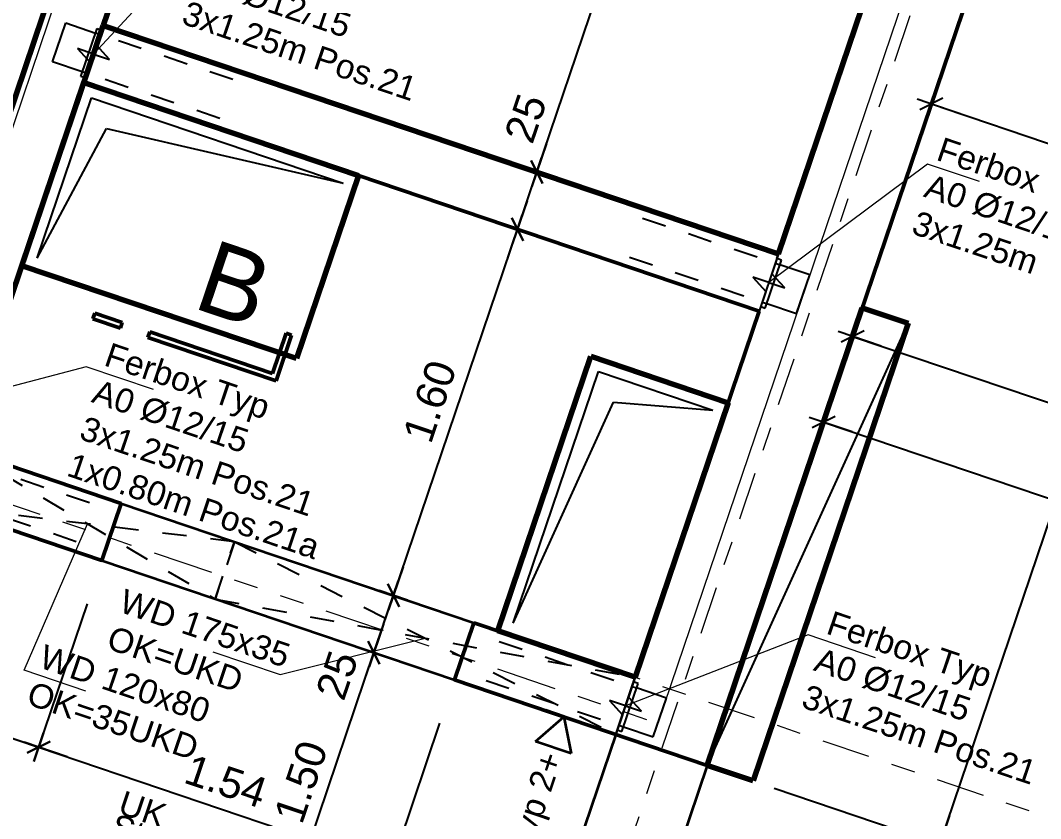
# Model space of a CAD drawing. Header units: metres. Extents: x 2661608 to 2661648.6, y 1209464.3 to 1209501.1.
# Drawn here: x 2661627.067 to 2661631.289, y 1209486.478 to 1209489.782 of the extents above; entities that cross this region are included whole.
import ezdxf

# ---------------------------------------------------------------- set-up
doc = ezdxf.new("R2010")
doc.units = ezdxf.units.M
doc.header["$PDMODE"] = 65
for name, pattern in [('AUSGEZOGEN', [0]), ('GETRENNT2_S6', [0.3, 0.2, -0.1]), ('PHANTOM2_S8', [0.3, 0.2, -0.05, 0, -0.05]), ('PUNKT2_S9', [0.4, 0.25, -0.05, 0, -0.05, 0, -0.05]), ('STRICHLINIE_S4', [0.1, 0.05, -0.05])]:
    doc.linetypes.add(name, pattern=pattern)
for name, color, linetype, lineweight in [('TB_640', 7, 'AUSGEZOGEN', 25), ('TB_641', 7, 'AUSGEZOGEN', 25), ('TB_642', 7, 'AUSGEZOGEN', 25), ('TB_643', 7, 'AUSGEZOGEN', 25), ('TB_646', 7, 'AUSGEZOGEN', 25), ('TB_649', 7, 'AUSGEZOGEN', 25), ('TB_651', 7, 'AUSGEZOGEN', 25)]:
    doc.layers.add(name, color=color, linetype=linetype, lineweight=lineweight)
doc.styles.add('ARIAL', font='arial.ttf')
doc.styles.add('MtXpl_Arial', font='arial.ttf')
doc.dimstyles.new('DIMSTYLE_3', dxfattribs={"dimtxt": 0.125, "dimasz": 0.125, "dimexe": 0, "dimexo": 0, "dimgap": 0.0625, "dimtad": 2, "dimdec": 3, "dimrnd": 0.005, "dimzin": 4, "dimdsep": 46, "dimtxsty": 'ARIAL', "dimblk1": 'ALL_ML_STRICH', "dimblk2": 'ALL_ML_STRICH', "dimsah": 1, "dimcen": 0, "dimclrd": 7, "dimclre": 7, "dimclrt": 7, "dimazin": 3, "dimtfac": 1, "dimtdec": 0, "dimtix": 1, "dimtmove": 2, "dimatfit": 3, "dimfxl": 0, "dimlwd": 0, "dimlwe": 25})
doc.dimstyles.new('DIMSTYLE_5', dxfattribs={"dimtxt": 0.125, "dimasz": 0.125, "dimexe": 0, "dimexo": 0, "dimgap": 0.0625, "dimtad": 2, "dimdec": 1, "dimlfac": 100, "dimrnd": 0.5, "dimzin": 4, "dimdsep": 46, "dimtxsty": 'ARIAL', "dimblk1": 'ALL_ML_STRICH', "dimblk2": 'ALL_ML_STRICH', "dimsah": 1, "dimcen": 0, "dimclrd": 7, "dimclre": 7, "dimclrt": 7, "dimazin": 3, "dimtfac": 1, "dimtdec": 0, "dimtix": 1, "dimtmove": 2, "dimatfit": 3, "dimfxl": 0, "dimtvp": 1.2, "dimlwd": 0, "dimlwe": 25})
doc.dimstyles.new('DIMSTYLE_7', dxfattribs={"dimtxt": 0.125, "dimasz": 0.125, "dimexe": 0, "dimexo": 0, "dimgap": 0.0625, "dimtad": 2, "dimrnd": 0.005, "dimzin": 4, "dimdsep": 46, "dimtxsty": 'ARIAL', "dimblk1": 'ALL_ML_STRICH', "dimblk2": 'ALL_ML_STRICH', "dimsah": 1, "dimcen": 0, "dimclrd": 7, "dimclre": 7, "dimclrt": 7, "dimazin": 3, "dimtfac": 1, "dimtdec": 0, "dimtix": 1, "dimtmove": 2, "dimatfit": 3, "dimfxl": 0, "dimlwd": 0, "dimlwe": 25})
doc.dimstyles.new('DIMSTYLE_9', dxfattribs={"dimtxt": 0.125, "dimasz": 0.125, "dimexe": 0, "dimexo": 0, "dimgap": 0.0625, "dimtad": 2, "dimdec": 1, "dimlfac": 100, "dimrnd": 0.5, "dimzin": 4, "dimdsep": 46, "dimtxsty": 'ARIAL', "dimblk1": 'ALL_ML_STRICH', "dimblk2": 'ALL_ML_STRICH', "dimsah": 1, "dimcen": 0, "dimclrd": 7, "dimclre": 7, "dimclrt": 7, "dimazin": 3, "dimtfac": 1, "dimtdec": 0, "dimtix": 1, "dimtmove": 2, "dimatfit": 3, "dimfxl": 0, "dimlwd": 0, "dimlwe": 25})

# ---------------------------------------------------------------- blocks, each defined once
blk = doc.blocks.new('ALL_ML_STRICH')
at = {"color": 0, "linetype": 'ByBlock', "lineweight": -2}
for p, q in [((0, -0.5), (0, 0.5)), ((-1, 0), (0.5, 0)), ((-0.3, -0.3), (0.3, 0.3))]:
    blk.add_line(p, q, dxfattribs=at)
blk = doc.blocks.new('*D36')
at = {"layer": 'DEFPOINTS', "color": 7, "linetype": 'AUSGEZOGEN', "lineweight": 25, "transparency": 16777216}
for p in [(2661618.345, 1209488.7132), (2661617.4509, 1209486.0726), (2661629.3768, 1209485.1245)]:
    blk.add_point(p, dxfattribs=at)
at = {"layer": 'TB_649', "color": 7, "linetype": 'AUSGEZOGEN', "lineweight": -2, "transparency": 16777216}
for p, q in [((2661617.4509, 1209486.0726), (2661617.4509, 1209486.0726)), ((2661617.4509, 1209486.0726), (2661628.4383, 1209482.3526)), ((2661628.4383, 1209482.3526), (2661628.4383, 1209482.3526))]:
    blk.add_line(p, q, dxfattribs=at)
at = {"layer": 'TB_649', "color": 7, "linetype": 'AUSGEZOGEN', "lineweight": 25, "transparency": 16777216, "xscale": 0.125, "yscale": 0.125, "zscale": 0.125}
for p, rotation in [((2661617.4509, 1209486.0726), 161.2952435380497), ((2661628.4383, 1209482.3526), 341.2952435380498)]:
    blk.add_blockref('ALL_ML_STRICH', p, dxfattribs=dict(at, rotation=rotation))
at = {"layer": 'TB_649', "color": 7, "linetype": 'AUSGEZOGEN', "lineweight": 25, "transparency": 16777216, "insert": (2661622.9856, 1209484.3198), "char_height": 0.125, "width": 0.625, "attachment_point": 5, "rotation": 341.2952, "style": 'ARIAL'}
blk.add_mtext('\\A1;{\\A1;{11.60\\H0.082500;\\S^ ;}}', dxfattribs=at)
blk = doc.blocks.new('*D57')
at = {"layer": 'DEFPOINTS', "color": 7, "linetype": 'AUSGEZOGEN', "lineweight": 25, "transparency": 16777216}
for p in [(2661630.3906, 1209488.1188), (2661630.3553, 1209488.0147), (2661635.8001, 1209485.1788)]:
    blk.add_point(p, dxfattribs=at)
at = {"layer": 'TB_649', "color": 7, "linetype": 'AUSGEZOGEN', "lineweight": -2, "transparency": 16777216}
for p, q in [((2661630.3906, 1209488.1188), (2661630.3906, 1209488.1188)), ((2661630.3906, 1209488.1188), (2661636.1368, 1209486.1733)), ((2661636.0214, 1209485.8324), (2661636.1368, 1209486.1733))]:
    blk.add_line(p, q, dxfattribs=at)
at = {"layer": 'TB_649', "color": 7, "linetype": 'AUSGEZOGEN', "lineweight": 25, "transparency": 16777216, "xscale": 0.125, "yscale": 0.125, "zscale": 0.125}
for p, rotation in [((2661630.3906, 1209488.1188), 161.295243233439), ((2661636.1368, 1209486.1733), 341.2952432334391)]:
    blk.add_blockref('ALL_ML_STRICH', p, dxfattribs=dict(at, rotation=rotation))
at = {"layer": 'TB_649', "color": 7, "linetype": 'AUSGEZOGEN', "lineweight": 25, "transparency": 16777216, "insert": (2661633.3211, 1209487.2476), "char_height": 0.125, "width": 0.625, "attachment_point": 5, "rotation": 341.2952, "style": 'ARIAL'}
blk.add_mtext('\\A1;{\\A1;{6.06\\H0.082500;\\S5^ ;}}', dxfattribs=at)
blk = doc.blocks.new('*D61')
at = {"layer": 'DEFPOINTS', "color": 7, "linetype": 'AUSGEZOGEN', "lineweight": 25, "transparency": 16777216}
for p in [(2661630.5802, 1209488.6788), (2661630.5108, 1209488.474), (2661640.7253, 1209485.6572)]:
    blk.add_point(p, dxfattribs=at)
at = {"layer": 'TB_649', "color": 7, "linetype": 'AUSGEZOGEN', "lineweight": -2, "transparency": 16777216}
for p, q in [((2661630.5108, 1209488.474), (2661630.5108, 1209488.474)), ((2661630.5108, 1209488.474), (2661640.5305, 1209485.0816)), ((2661640.5305, 1209485.0816), (2661640.5305, 1209485.0816))]:
    blk.add_line(p, q, dxfattribs=at)
at = {"layer": 'TB_649', "color": 7, "linetype": 'AUSGEZOGEN', "lineweight": 25, "transparency": 16777216, "xscale": 0.125, "yscale": 0.125, "zscale": 0.125}
for p, rotation in [((2661630.5108, 1209488.474), 161.2952432343719), ((2661640.5305, 1209485.0816), 341.295243234372)]:
    blk.add_blockref('ALL_ML_STRICH', p, dxfattribs=dict(at, rotation=rotation))
at = {"layer": 'TB_649', "color": 7, "linetype": 'AUSGEZOGEN', "lineweight": 25, "transparency": 16777216, "insert": (2661635.5613, 1209486.8851), "char_height": 0.125, "width": 0.625, "attachment_point": 5, "rotation": 341.2952, "style": 'ARIAL'}
blk.add_mtext('\\A1;{\\A1;{10.58\\H0.082500;\\S^ ;}}', dxfattribs=at)
blk = doc.blocks.new('*D143')
at = {"layer": 'DEFPOINTS', "color": 7, "linetype": 'AUSGEZOGEN', "lineweight": 25, "transparency": 16777216}
for p in [(2661627.2629, 1209490.1069), (2661625.9793, 1209488.4511), (2661626.0515, 1209488.4266)]:
    blk.add_point(p, dxfattribs=at)
at = {"layer": 'TB_649', "color": 7, "linetype": 'AUSGEZOGEN', "lineweight": -2, "transparency": 16777216}
for p, q in [((2661625.9793, 1209488.4511), (2661626.6143, 1209490.3265)), ((2661627.0361, 1209490.1837), (2661626.6143, 1209490.3265)), ((2661625.9793, 1209488.4511), (2661625.9793, 1209488.4511))]:
    blk.add_line(p, q, dxfattribs=at)
at = {"layer": 'TB_649', "color": 7, "linetype": 'AUSGEZOGEN', "lineweight": 25, "transparency": 16777216, "xscale": 0.125, "yscale": 0.125, "zscale": 0.125}
for p, rotation in [((2661626.6143, 1209490.3265), 71.29524324471815), ((2661625.9793, 1209488.4511), 251.2952432447182)]:
    blk.add_blockref('ALL_ML_STRICH', p, dxfattribs=dict(at, rotation=rotation))
at = {"layer": 'TB_649', "color": 7, "linetype": 'AUSGEZOGEN', "lineweight": 25, "transparency": 16777216, "insert": (2661626.2165, 1209489.5092), "char_height": 0.125, "width": 0.5, "attachment_point": 5, "rotation": 71.2952, "style": 'ARIAL'}
blk.add_mtext('\\A1;{\\A1;{1.98\\H0.082500;\\S^ ;}}', dxfattribs=at)
blk = doc.blocks.new('*D175')
at = {"layer": 'DEFPOINTS', "color": 5, "linetype": 'AUSGEZOGEN', "lineweight": 25, "transparency": 16777216}
for p in [(2661630.8366, 1209489.4362), (2661630.8072, 1209489.3494), (2661636.9553, 1209488.7468)]:
    blk.add_point(p, dxfattribs=at)
at = {"layer": 'TB_649', "color": 5, "linetype": 'AUSGEZOGEN', "lineweight": -2, "transparency": 16777216}
for p, q in [((2661630.8366, 1209489.4362), (2661630.8366, 1209489.4362)), ((2661630.8366, 1209489.4362), (2661636.5355, 1209487.5067)), ((2661636.8716, 1209488.4994), (2661636.5355, 1209487.5067))]:
    blk.add_line(p, q, dxfattribs=at)
at = {"layer": 'TB_649', "color": 5, "linetype": 'AUSGEZOGEN', "lineweight": 25, "transparency": 16777216, "xscale": 0.125, "yscale": 0.125, "zscale": 0.125}
for p, rotation in [((2661630.8366, 1209489.4362), 161.2952432342675), ((2661636.5355, 1209487.5067), 341.2952432342676)]:
    blk.add_blockref('ALL_ML_STRICH', p, dxfattribs=dict(at, rotation=rotation))
at = {"layer": 'TB_649', "color": 5, "linetype": 'AUSGEZOGEN', "lineweight": 25, "transparency": 16777216, "insert": (2661633.7434, 1209488.573), "char_height": 0.125, "width": 0.625, "attachment_point": 5, "rotation": 341.2952, "style": 'ARIAL'}
blk.add_mtext('\\A1;{\\A1;{6.01\\H0.082500;\\S5^ ;}}', dxfattribs=at)
blk = doc.blocks.new('*D217')
at = {"layer": 'DEFPOINTS', "color": 7, "linetype": 'AUSGEZOGEN', "lineweight": 25, "transparency": 16777216}
for p in [(2661628.8629, 1209487.0525), (2661627.9124, 1209485.7906), (2661628.0493, 1209485.7443)]:
    blk.add_point(p, dxfattribs=at)
at = {"layer": 'TB_649', "color": 7, "linetype": 'AUSGEZOGEN', "lineweight": -2, "transparency": 16777216}
for p, q in [((2661627.7092, 1209487.4431), (2661628.5303, 1209487.1651)), ((2661628.0493, 1209485.7443), (2661628.5303, 1209487.1651)), ((2661628.0493, 1209485.7443), (2661628.0493, 1209485.7443))]:
    blk.add_line(p, q, dxfattribs=at)
at = {"layer": 'TB_649', "color": 7, "linetype": 'AUSGEZOGEN', "lineweight": 25, "transparency": 16777216, "xscale": 0.125, "yscale": 0.125, "zscale": 0.125}
for p, rotation in [((2661628.5303, 1209487.1651), 71.29524324579577), ((2661628.0493, 1209485.7443), 251.2952432457958)]:
    blk.add_blockref('ALL_ML_STRICH', p, dxfattribs=dict(at, rotation=rotation))
at = {"layer": 'TB_649', "color": 7, "linetype": 'AUSGEZOGEN', "lineweight": 25, "transparency": 16777216, "insert": (2661628.2283, 1209486.6304), "char_height": 0.125, "width": 0.5, "attachment_point": 5, "rotation": 71.2952, "style": 'ARIAL'}
blk.add_mtext('\\A1;{\\A1;{1.50\\H0.082500;\\S^ ;}}', dxfattribs=at)
blk = doc.blocks.new('*D218')
at = {"layer": 'DEFPOINTS', "color": 7, "linetype": 'AUSGEZOGEN', "lineweight": 25, "transparency": 16777216}
for p in [(2661628.9431, 1209487.2892), (2661628.5303, 1209487.1651), (2661628.8629, 1209487.0525)]:
    blk.add_point(p, dxfattribs=at)
at = {"layer": 'TB_649', "color": 7, "linetype": 'AUSGEZOGEN', "lineweight": -2, "transparency": 16777216}
for p, q in [((2661627.7092, 1209487.4431), (2661628.5303, 1209487.1651)), ((2661628.5303, 1209487.1651), (2661628.6105, 1209487.4019)), ((2661628.6105, 1209487.4019), (2661628.6105, 1209487.4019))]:
    blk.add_line(p, q, dxfattribs=at)
at = {"layer": 'TB_649', "color": 7, "linetype": 'AUSGEZOGEN', "lineweight": 25, "transparency": 16777216, "xscale": 0.125, "yscale": 0.125, "zscale": 0.125}
for p, rotation in [((2661628.6105, 1209487.4019), 71.29524324579577), ((2661628.5303, 1209487.1651), 251.2952432457958)]:
    blk.add_blockref('ALL_ML_STRICH', p, dxfattribs=dict(at, rotation=rotation))
at = {"layer": 'TB_649', "color": 7, "linetype": 'AUSGEZOGEN', "lineweight": 25, "transparency": 16777216, "insert": (2661628.3777, 1209487.0718), "char_height": 0.125, "width": 0.5, "attachment_point": 5, "rotation": 71.2952, "style": 'ARIAL'}
blk.add_mtext('\\A1;{\\A1;{25\\H0.082500;\\S^ ;}}', dxfattribs=at)
blk = doc.blocks.new('*D219')
at = {"layer": 'DEFPOINTS', "color": 7, "linetype": 'AUSGEZOGEN', "lineweight": 25, "transparency": 16777216}
for p in [(2661628.6106, 1209489.091), (2661628.6105, 1209487.4019), (2661628.9431, 1209487.2892)]:
    blk.add_point(p, dxfattribs=at)
at = {"layer": 'TB_649', "color": 7, "linetype": 'AUSGEZOGEN', "lineweight": -2, "transparency": 16777216}
for p, q in [((2661628.6105, 1209487.4019), (2661629.1236, 1209488.9173)), ((2661629.1236, 1209488.9173), (2661629.1236, 1209488.9173)), ((2661628.6105, 1209487.4019), (2661628.6105, 1209487.4019))]:
    blk.add_line(p, q, dxfattribs=at)
at = {"layer": 'TB_649', "color": 7, "linetype": 'AUSGEZOGEN', "lineweight": 25, "transparency": 16777216, "xscale": 0.125, "yscale": 0.125, "zscale": 0.125}
for p, rotation in [((2661629.1236, 1209488.9173), 71.29524324579577), ((2661628.6105, 1209487.4019), 251.2952432457958)]:
    blk.add_blockref('ALL_ML_STRICH', p, dxfattribs=dict(at, rotation=rotation))
at = {"layer": 'TB_649', "color": 7, "linetype": 'AUSGEZOGEN', "lineweight": 25, "transparency": 16777216, "insert": (2661628.7614, 1209488.2051), "char_height": 0.125, "width": 0.5, "attachment_point": 5, "rotation": 71.2952, "style": 'ARIAL'}
blk.add_mtext('\\A1;{\\A1;{1.60\\H0.082500;\\S^ ;}}', dxfattribs=at)
blk = doc.blocks.new('*D220')
at = {"layer": 'DEFPOINTS', "color": 7, "linetype": 'AUSGEZOGEN', "lineweight": 25, "transparency": 16777216}
for p in [(2661628.7021, 1209489.324), (2661628.6106, 1209489.091), (2661629.1236, 1209488.9173)]:
    blk.add_point(p, dxfattribs=at)
at = {"layer": 'TB_649', "color": 7, "linetype": 'AUSGEZOGEN', "lineweight": -2, "transparency": 16777216}
for p, q in [((2661629.1236, 1209488.9173), (2661629.2038, 1209489.1541)), ((2661629.2038, 1209489.1541), (2661629.2038, 1209489.1541)), ((2661629.1236, 1209488.9173), (2661629.1236, 1209488.9173))]:
    blk.add_line(p, q, dxfattribs=at)
at = {"layer": 'TB_649', "color": 7, "linetype": 'AUSGEZOGEN', "lineweight": 25, "transparency": 16777216, "xscale": 0.125, "yscale": 0.125, "zscale": 0.125}
for p, rotation in [((2661629.2038, 1209489.1541), 71.29524324579577), ((2661629.1236, 1209488.9173), 251.2952432457958)]:
    blk.add_blockref('ALL_ML_STRICH', p, dxfattribs=dict(at, rotation=rotation))
at = {"layer": 'TB_649', "color": 7, "linetype": 'AUSGEZOGEN', "lineweight": 25, "transparency": 16777216, "insert": (2661629.1582, 1209489.377), "char_height": 0.125, "width": 0.5, "attachment_point": 5, "rotation": 71.2952, "style": 'ARIAL'}
blk.add_mtext('\\A1;{\\A1;{25\\H0.082500;\\S^ ;}}', dxfattribs=at)
blk = doc.blocks.new('*D221')
at = {"layer": 'DEFPOINTS', "color": 7, "linetype": 'AUSGEZOGEN', "lineweight": 25, "transparency": 16777216}
for p in [(2661629.2663, 1209491.4556), (2661628.7021, 1209489.324), (2661629.2038, 1209489.1541)]:
    blk.add_point(p, dxfattribs=at)
at = {"layer": 'TB_649', "color": 7, "linetype": 'AUSGEZOGEN', "lineweight": -2, "transparency": 16777216}
for p, q in [((2661629.2038, 1209489.1541), (2661629.9093, 1209491.2379)), ((2661629.9093, 1209491.2379), (2661629.9093, 1209491.2379)), ((2661629.2038, 1209489.1541), (2661629.2038, 1209489.1541))]:
    blk.add_line(p, q, dxfattribs=at)
at = {"layer": 'TB_649', "color": 7, "linetype": 'AUSGEZOGEN', "lineweight": 25, "transparency": 16777216, "xscale": 0.125, "yscale": 0.125, "zscale": 0.125}
for p, rotation in [((2661629.9093, 1209491.2379), 71.29524324579577), ((2661629.2038, 1209489.1541), 251.2952432457958)]:
    blk.add_blockref('ALL_ML_STRICH', p, dxfattribs=dict(at, rotation=rotation))
at = {"layer": 'TB_649', "color": 7, "linetype": 'AUSGEZOGEN', "lineweight": 25, "transparency": 16777216, "insert": (2661629.4509, 1209490.2416), "char_height": 0.125, "width": 0.5, "attachment_point": 5, "rotation": 71.2952, "style": 'ARIAL'}
blk.add_mtext('\\A1;{\\A1;{2.20\\H0.082500;\\S^ ;}}', dxfattribs=at)
blk = doc.blocks.new('*D272')
at = {"layer": 'DEFPOINTS', "color": 7, "linetype": 'AUSGEZOGEN', "lineweight": 25, "transparency": 16777216}
for p in [(2661629.9095, 1209486.6981), (2661629.4285, 1209485.2773), (2661630.3899, 1209484.9518)]:
    blk.add_point(p, dxfattribs=at)
at = {"layer": 'TB_649', "color": 7, "linetype": 'AUSGEZOGEN', "lineweight": -2, "transparency": 16777216}
for p, q in [((2661630.1855, 1209486.6047), (2661630.8709, 1209486.3726)), ((2661630.3899, 1209484.9518), (2661630.8709, 1209486.3726)), ((2661629.7045, 1209485.1839), (2661630.3899, 1209484.9518))]:
    blk.add_line(p, q, dxfattribs=at)
at = {"layer": 'TB_649', "color": 7, "linetype": 'AUSGEZOGEN', "lineweight": 25, "transparency": 16777216, "xscale": 0.125, "yscale": 0.125, "zscale": 0.125}
for p, rotation in [((2661630.8709, 1209486.3726), 71.29524324017162), ((2661630.3899, 1209484.9518), 251.2952432401716)]:
    blk.add_blockref('ALL_ML_STRICH', p, dxfattribs=dict(at, rotation=rotation))
at = {"layer": 'TB_649', "color": 7, "linetype": 'AUSGEZOGEN', "lineweight": 25, "transparency": 16777216, "insert": (2661630.5248, 1209485.7077), "char_height": 0.125, "width": 0.5, "attachment_point": 5, "rotation": 71.2952, "style": 'ARIAL'}
blk.add_mtext('\\A1;{\\A1;{1.50\\H0.082500;\\S^ ;}}', dxfattribs=at)
at = {"layer": 'TB_649', "color": 7, "linetype": 'AUSGEZOGEN', "lineweight": 25, "transparency": 16777216, "insert": (2661630.5616, 1209485.2872), "char_height": 0.1, "width": 0.005, "attachment_point": 1, "rotation": 71.2952, "line_spacing_factor": 0.60241, "style": 'ARIAL'}
blk.add_mtext('UK St. -2.17', dxfattribs=at)
blk = doc.blocks.new('*D273')
at = {"layer": 'DEFPOINTS', "color": 7, "linetype": 'AUSGEZOGEN', "lineweight": 25, "transparency": 16777216}
for p in [(2661631.7672, 1209490.6089), (2661629.9095, 1209486.6981), (2661630.8709, 1209486.3726)]:
    blk.add_point(p, dxfattribs=at)
at = {"layer": 'TB_649', "color": 7, "linetype": 'AUSGEZOGEN', "lineweight": -2, "transparency": 16777216}
for p, q in [((2661630.8709, 1209486.3726), (2661632.2499, 1209490.4455)), ((2661632.2499, 1209490.4455), (2661632.2499, 1209490.4455)), ((2661630.1855, 1209486.6047), (2661630.8709, 1209486.3726))]:
    blk.add_line(p, q, dxfattribs=at)
at = {"layer": 'TB_649', "color": 7, "linetype": 'AUSGEZOGEN', "lineweight": 25, "transparency": 16777216, "xscale": 0.125, "yscale": 0.125, "zscale": 0.125}
for p, rotation in [((2661632.2499, 1209490.4455), 71.29524324017162), ((2661630.8709, 1209486.3726), 251.2952432401716)]:
    blk.add_blockref('ALL_ML_STRICH', p, dxfattribs=dict(at, rotation=rotation))
at = {"layer": 'TB_649', "color": 7, "linetype": 'AUSGEZOGEN', "lineweight": 25, "transparency": 16777216, "insert": (2661631.4547, 1209488.4546), "char_height": 0.125, "width": 0.5, "attachment_point": 5, "rotation": 71.2952, "style": 'ARIAL'}
blk.add_mtext('\\A1;{\\A1;{4.30\\H0.082500;\\S^ ;}}', dxfattribs=at)
blk = doc.blocks.new('*D292')
at = {"layer": 'DEFPOINTS', "color": 7, "linetype": 'AUSGEZOGEN', "lineweight": 25, "transparency": 16777216}
for p in [(2661626.7365, 1209487.7724), (2661627.4042, 1209487.5463), (2661626.475, 1209487.0002)]:
    blk.add_point(p, dxfattribs=at)
at = {"layer": 'TB_649', "color": 7, "linetype": 'AUSGEZOGEN', "lineweight": -2, "transparency": 16777216}
for p, q in [((2661626.6757, 1209487.5928), (2661626.475, 1209487.0002)), ((2661627.3434, 1209487.3667), (2661627.1428, 1209486.7741)), ((2661626.475, 1209487.0002), (2661627.1428, 1209486.7741))]:
    blk.add_line(p, q, dxfattribs=at)
at = {"layer": 'TB_649', "color": 7, "linetype": 'AUSGEZOGEN', "lineweight": 25, "transparency": 16777216, "xscale": 0.125, "yscale": 0.125, "zscale": 0.125}
for p, rotation in [((2661626.475, 1209487.0002), 161.2952432375796), ((2661627.1428, 1209486.7741), 341.2952432375796)]:
    blk.add_blockref('ALL_ML_STRICH', p, dxfattribs=dict(at, rotation=rotation))
at = {"layer": 'TB_649', "color": 7, "linetype": 'AUSGEZOGEN', "lineweight": 25, "transparency": 16777216, "insert": (2661626.8938, 1209486.9795), "char_height": 0.125, "width": 0.5, "attachment_point": 5, "rotation": 341.2952, "style": 'ARIAL'}
blk.add_mtext('\\A1;{\\A1;{70\\H0.082500;\\S5^ ;}}', dxfattribs=at)
blk = doc.blocks.new('*D293')
at = {"layer": 'DEFPOINTS', "color": 7, "linetype": 'AUSGEZOGEN', "lineweight": 25, "transparency": 16777216}
for p in [(2661627.4042, 1209487.5463), (2661628.8629, 1209487.0525), (2661627.1428, 1209486.7741)]:
    blk.add_point(p, dxfattribs=at)
at = {"layer": 'TB_649', "color": 7, "linetype": 'AUSGEZOGEN', "lineweight": -2, "transparency": 16777216}
for p, q in [((2661627.3434, 1209487.3667), (2661627.1428, 1209486.7741)), ((2661628.8021, 1209486.8728), (2661628.6015, 1209486.2803)), ((2661627.1428, 1209486.7741), (2661628.6015, 1209486.2803))]:
    blk.add_line(p, q, dxfattribs=at)
at = {"layer": 'TB_649', "color": 7, "linetype": 'AUSGEZOGEN', "lineweight": 25, "transparency": 16777216, "xscale": 0.125, "yscale": 0.125, "zscale": 0.125}
for p, rotation in [((2661627.1428, 1209486.7741), 161.2952432375796), ((2661628.6015, 1209486.2803), 341.2952432375796)]:
    blk.add_blockref('ALL_ML_STRICH', p, dxfattribs=dict(at, rotation=rotation))
at = {"layer": 'TB_649', "color": 7, "linetype": 'AUSGEZOGEN', "lineweight": 25, "transparency": 16777216, "insert": (2661627.9177, 1209486.6328), "char_height": 0.125, "width": 0.5, "attachment_point": 5, "rotation": 341.2952, "style": 'ARIAL'}
blk.add_mtext('\\A1;{\\A1;{1.54\\H0.082500;\\S^ ;}}', dxfattribs=at)
at = {"layer": 'TB_649', "color": 7, "linetype": 'AUSGEZOGEN', "lineweight": 25, "transparency": 16777216, "insert": (2661627.4973, 1209486.5959), "char_height": 0.1, "width": 0.005, "attachment_point": 1, "rotation": 341.2952, "line_spacing_factor": 0.60241, "style": 'ARIAL'}
blk.add_mtext('UK St. -2.00', dxfattribs=at)
blk = doc.blocks.new('*D294')
at = {"layer": 'DEFPOINTS', "color": 7, "linetype": 'AUSGEZOGEN', "lineweight": 25, "transparency": 16777216}
for p in [(2661628.8629, 1209487.0525), (2661629.385, 1209486.3962), (2661628.6015, 1209486.2803)]:
    blk.add_point(p, dxfattribs=at)
at = {"layer": 'TB_649', "color": 7, "linetype": 'AUSGEZOGEN', "lineweight": -2, "transparency": 16777216}
for p, q in [((2661628.8021, 1209486.8728), (2661628.6015, 1209486.2803)), ((2661628.6015, 1209486.2803), (2661629.2692, 1209486.0542)), ((2661629.2692, 1209486.0542), (2661629.2692, 1209486.0542))]:
    blk.add_line(p, q, dxfattribs=at)
at = {"layer": 'TB_649', "color": 7, "linetype": 'AUSGEZOGEN', "lineweight": 25, "transparency": 16777216, "xscale": 0.125, "yscale": 0.125, "zscale": 0.125}
for p, rotation in [((2661628.6015, 1209486.2803), 161.2952432375796), ((2661629.2692, 1209486.0542), 341.2952432375796)]:
    blk.add_blockref('ALL_ML_STRICH', p, dxfattribs=dict(at, rotation=rotation))
at = {"layer": 'TB_649', "color": 7, "linetype": 'AUSGEZOGEN', "lineweight": 25, "transparency": 16777216, "insert": (2661629.0203, 1209486.2595), "char_height": 0.125, "width": 0.5, "attachment_point": 5, "rotation": 341.2952, "style": 'ARIAL'}
blk.add_mtext('\\A1;{\\A1;{70\\H0.082500;\\S5^ ;}}', dxfattribs=at)

msp = doc.modelspace()

# ---------------------------------------------------------------- linework, layer by layer
at = {"layer": 'TB_640', "color": 191, "linetype": 'AUSGEZOGEN', "lineweight": 13, "transparency": 33554687}
for p, q in [((2661631.0379, 1209491.2781), (2661629.6108, 1209487.0632)), ((2661631.1319, 1209491.0879), (2661629.7048, 1209486.873))]:
    msp.add_line(p, q, dxfattribs=at)
at = {"layer": 'TB_640', "color": 7, "linetype": 'PUNKT2_S9', "lineweight": 13, "transparency": 33554687}
msp.add_line((2661626.9106, 1209487.819), (2661629.7048, 1209486.873), dxfattribs=at)
at = {"layer": 'TB_641', "color": 7, "linetype": 'AUSGEZOGEN', "lineweight": 18, "transparency": 33554687}
msp.add_line((2661627.9071, 1209491.9158), (2661626.5281, 1209487.843), dxfattribs=at)
at = {"layer": 'TB_641', "color": 7, "linetype": 'AUSGEZOGEN', "lineweight": 50, "transparency": 33554687}
for p, q in [((2661630.9096, 1209490.8993), (2661630.2041, 1209488.8155)), ((2661630.0378, 1209487.077), (2661631.2885, 1209490.771)), ((2661627.2629, 1209490.1069), (2661626.628, 1209488.2315)), ((2661627.4099, 1209489.7615), (2661627.4997, 1209490.0267)), ((2661630.2041, 1209488.8155), (2661627.4099, 1209489.7615)), ((2661626.8167, 1209488.0092), (2661627.3298, 1209489.5247)), ((2661627.3298, 1209489.5247), (2661630.124, 1209488.5787)), ((2661630.124, 1209488.5787), (2661629.6108, 1209487.0632)), ((2661626.8167, 1209488.0092), (2661627.4844, 1209487.7831)), ((2661627.4042, 1209487.5463), (2661626.4997, 1209487.8526)), ((2661627.4844, 1209487.7831), (2661627.4042, 1209487.5463)), ((2661628.9431, 1209487.2892), (2661628.8629, 1209487.0525)), ((2661629.6108, 1209487.0632), (2661628.9431, 1209487.2892)), ((2661629.9095, 1209486.6981), (2661630.0378, 1209487.077)), ((2661628.8629, 1209487.0525), (2661629.9095, 1209486.6981)), ((2661629.2395, 1209486.925), (2661629.3153, 1209486.8993))]:
    msp.add_line(p, q, dxfattribs=at)
at = {"layer": 'TB_641', "color": 7, "linetype": 'AUSGEZOGEN', "lineweight": 25, "transparency": 33554687}
for p, q in [((2661627.2005, 1209489.6107), (2661627.255, 1209489.7717)), ((2661627.255, 1209489.7717), (2661627.3782, 1209489.73)), ((2661627.4099, 1209489.7615), (2661627.3822, 1209489.6797)), ((2661627.4035, 1209489.7425), (2661627.4099, 1209489.7615)), ((2661627.3172, 1209489.5501), (2661627.3846, 1209489.749)), ((2661627.4035, 1209489.7425), (2661627.3298, 1209489.5247)), ((2661627.3846, 1209489.749), (2661627.4035, 1209489.7425)), ((2661627.4362, 1209489.6206), (2661627.3822, 1209489.6797)), ((2661627.3698, 1209489.6431), (2661627.3035, 1209489.6655)), ((2661627.3035, 1209489.6655), (2661627.3575, 1209489.6065)), ((2661627.3698, 1209489.6431), (2661627.4362, 1209489.6206)), ((2661627.3236, 1209489.569), (2661627.2005, 1209489.6107)), ((2661627.3575, 1209489.6065), (2661627.3298, 1209489.5247)), ((2661627.3362, 1209489.5436), (2661627.3172, 1209489.5501)), ((2661630.1977, 1209488.7965), (2661630.124, 1209488.5787)), ((2661630.1493, 1209488.5912), (2661630.2167, 1209488.7901)), ((2661630.2041, 1209488.8155), (2661630.1764, 1209488.7336)), ((2661630.1977, 1209488.7965), (2661630.2041, 1209488.8155)), ((2661630.2167, 1209488.7901), (2661630.1977, 1209488.7965)), ((2661630.3334, 1209488.7295), (2661630.2102, 1209488.7711)), ((2661630.164, 1209488.6971), (2661630.0977, 1209488.7195)), ((2661630.0977, 1209488.7195), (2661630.1517, 1209488.6605)), ((2661630.2303, 1209488.6746), (2661630.1764, 1209488.7336)), ((2661630.2789, 1209488.5684), (2661630.3334, 1209488.7295)), ((2661630.1517, 1209488.6605), (2661630.124, 1209488.5787)), ((2661630.164, 1209488.6971), (2661630.2303, 1209488.6746)), ((2661630.1304, 1209488.5976), (2661630.1493, 1209488.5912)), ((2661630.1557, 1209488.6101), (2661630.2789, 1209488.5684)), ((2661629.6108, 1209487.0632), (2661629.5832, 1209486.9814)), ((2661629.6044, 1209487.0442), (2661629.6108, 1209487.0632)), ((2661629.6044, 1209487.0442), (2661629.5307, 1209486.8264)), ((2661629.556, 1209486.8389), (2661629.6234, 1209487.0378)), ((2661629.6234, 1209487.0378), (2661629.6044, 1209487.0442)), ((2661629.7401, 1209486.9772), (2661629.617, 1209487.0189)), ((2661629.6371, 1209486.9223), (2661629.5832, 1209486.9814)), ((2661629.6856, 1209486.8161), (2661629.7401, 1209486.9772)), ((2661629.5708, 1209486.9448), (2661629.5045, 1209486.9672)), ((2661629.5045, 1209486.9672), (2661629.5584, 1209486.9082)), ((2661629.5708, 1209486.9448), (2661629.6371, 1209486.9223)), ((2661629.5584, 1209486.9082), (2661629.5307, 1209486.8264)), ((2661629.5371, 1209486.8453), (2661629.556, 1209486.8389)), ((2661629.5624, 1209486.8578), (2661629.6856, 1209486.8161))]:
    msp.add_line(p, q, dxfattribs=at)
at = {"layer": 'TB_641', "color": 7, "linetype": 'STRICHLINIE_S4', "lineweight": 25, "transparency": 33554687}
for p, q in [((2661627.3971, 1209489.7236), (2661627.3782, 1209489.73)), ((2661627.9465, 1209489.5376), (2661627.3971, 1209489.7236)), ((2661627.3426, 1209489.5626), (2661627.3236, 1209489.569)), ((2661627.892, 1209489.3766), (2661627.3426, 1209489.5626)), ((2661629.6419, 1209488.9636), (2661630.1913, 1209488.7776)), ((2661629.5874, 1209488.8025), (2661630.1368, 1209488.6165)), ((2661630.1913, 1209488.7776), (2661630.2102, 1209488.7711)), ((2661630.1368, 1209488.6165), (2661630.1557, 1209488.6101)), ((2661627.3532, 1209487.7853), (2661626.8038, 1209487.9713)), ((2661627.2987, 1209487.6243), (2661626.7493, 1209487.8103)), ((2661629.0487, 1209487.2113), (2661629.598, 1209487.0253)), ((2661628.9941, 1209487.0503), (2661629.5435, 1209486.8643)), ((2661629.598, 1209487.0253), (2661629.617, 1209487.0189)), ((2661629.5435, 1209486.8643), (2661629.5624, 1209486.8578))]:
    msp.add_line(p, q, dxfattribs=at)
at = {"layer": 'TB_641', "color": 7, "linetype": 'AUSGEZOGEN', "lineweight": 35, "transparency": 33554687}
for p, q in [((2661627.4844, 1209487.7831), (2661628.9431, 1209487.2892)), ((2661627.4042, 1209487.5463), (2661628.8629, 1209487.0525)), ((2661629.1986, 1209486.7971), (2661629.3153, 1209486.8993)), ((2661629.3153, 1209486.8993), (2661629.3458, 1209486.7472)), ((2661629.5307, 1209486.8264), (2661629.0496, 1209485.4056)), ((2661629.3458, 1209486.7472), (2661629.1986, 1209486.7971)), ((2661629.9095, 1209486.6981), (2661629.4285, 1209485.2773))]:
    msp.add_line(p, q, dxfattribs=at)
at = {"layer": 'TB_641', "color": 7, "linetype": 'AUSGEZOGEN', "lineweight": 25, "transparency": 33554687}
for points in [[(2661627.408, 1209489.7558), (2661627.408, 1209489.7558)], [(2661627.3298, 1209489.5247), (2661627.3298, 1209489.5247)], [(2661627.3362, 1209489.5436), (2661627.3362, 1209489.5436)], [(2661630.2022, 1209488.8098), (2661630.2022, 1209488.8098)], [(2661630.124, 1209488.5787), (2661630.124, 1209488.5787)], [(2661630.1304, 1209488.5976), (2661630.1304, 1209488.5976)], [(2661629.6089, 1209487.0575), (2661629.6089, 1209487.0575)], [(2661629.5371, 1209486.8453), (2661629.5371, 1209486.8453)], [(2661629.5307, 1209486.8264), (2661629.5307, 1209486.8264)]]:
    msp.add_lwpolyline(points, close=True, dxfattribs=at)
at = {"layer": 'TB_641', "color": 7, "linetype": 'AUSGEZOGEN', "lineweight": 50, "transparency": 33554687}
for points in [[(2661627.3298, 1209489.5247), (2661627.3298, 1209489.5247)], [(2661627.3298, 1209489.5247), (2661627.3298, 1209489.5247)], [(2661630.124, 1209488.5787), (2661630.124, 1209488.5787)], [(2661630.124, 1209488.5787), (2661630.124, 1209488.5787)], [(2661629.5307, 1209486.8264), (2661629.5307, 1209486.8264)], [(2661629.5307, 1209486.8264), (2661629.5307, 1209486.8264)]]:
    msp.add_lwpolyline(points, close=True, dxfattribs=at)
at = {"layer": 'TB_642', "color": 7, "linetype": 'AUSGEZOGEN', "lineweight": 70, "transparency": 33554687}
for p, q in [((2661627.8787, 1209491.9255), (2661626.628, 1209488.2315)), ((2661628.1155, 1209491.8453), (2661627.4099, 1209489.7615)), ((2661630.2041, 1209488.8155), (2661630.9096, 1209490.8993)), ((2661626.7365, 1209487.7724), (2661627.4099, 1209489.7615)), ((2661627.4099, 1209489.7615), (2661630.2041, 1209488.8155))]:
    msp.add_line(p, q, dxfattribs=at)
at = {"layer": 'TB_643', "color": 7, "linetype": 'PHANTOM2_S8', "lineweight": 18, "transparency": 33554687}
for p, q in [((2661623.9509, 1209469.7224), (2661632.8308, 1209495.9499)), ((2661613.8118, 1209492.4123), (2661645.8408, 1209481.5681))]:
    msp.add_line(p, q, dxfattribs=at)
at = {"layer": 'TB_646', "color": 7, "linetype": 'GETRENNT2_S6', "lineweight": 25, "transparency": 33554687}
for p, q in [((2661631.4168, 1209491.1499), (2661629.9095, 1209486.6981)), ((2661630.2041, 1209488.8155), (2661630.9096, 1209490.8993)), ((2661626.628, 1209488.2315), (2661627.2629, 1209490.1069)), ((2661627.4997, 1209490.0267), (2661627.4099, 1209489.7615)), ((2661627.4099, 1209489.7615), (2661630.2041, 1209488.8155)), ((2661627.3298, 1209489.5247), (2661626.7365, 1209487.7724)), ((2661630.124, 1209488.5787), (2661627.3298, 1209489.5247)), ((2661629.5307, 1209486.8264), (2661630.124, 1209488.5787)), ((2661629.9095, 1209486.6981), (2661629.5307, 1209486.8264))]:
    msp.add_line(p, q, dxfattribs=at)
at = {"layer": 'TB_649', "color": 7, "linetype": 'AUSGEZOGEN', "lineweight": 18, "transparency": 33554687}
for p, q in [((2661627.763, 1209490.0677), (2661627.3698, 1209489.6431)), ((2661630.8205, 1209489.1878), (2661630.164, 1209488.6971)), ((2661631.0357, 1209489.115), (2661630.8205, 1209489.1878)), ((2661627.3391, 1209488.3486), (2661626.7464, 1209488.1914)), ((2661627.6181, 1209488.2542), (2661627.3391, 1209488.3486)), ((2661630.327, 1209487.2382), (2661629.5708, 1209486.9448)), ((2661630.6059, 1209487.1437), (2661630.327, 1209487.2382))]:
    msp.add_line(p, q, dxfattribs=at)
at = {"layer": 'TB_649', "color": 7, "linetype": 'AUSGEZOGEN', "lineweight": 50, "transparency": 33554687}
for p, q in [((2661627.3752, 1209488.5697), (2661627.3675, 1209488.5469)), ((2661627.4812, 1209488.5085), (2661627.3675, 1209488.5469)), ((2661627.4889, 1209488.5312), (2661627.3752, 1209488.5697)), ((2661627.4812, 1209488.5085), (2661627.4889, 1209488.5312)), ((2661627.6026, 1209488.4927), (2661627.5949, 1209488.47)), ((2661628.1103, 1209488.3208), (2661627.6026, 1209488.4927)), ((2661628.1253, 1209488.2904), (2661627.5949, 1209488.47)), ((2661628.1667, 1209488.4875), (2661628.1103, 1209488.3208)), ((2661628.1894, 1209488.4798), (2661628.1253, 1209488.2904)), ((2661628.1894, 1209488.4798), (2661628.1667, 1209488.4875))]:
    msp.add_line(p, q, dxfattribs=at)
at = {"layer": 'TB_651', "color": 7, "linetype": 'AUSGEZOGEN', "lineweight": 70, "transparency": 33554687}
for p, q in [((2661627.0732, 1209488.7669), (2661627.3298, 1209489.5247)), ((2661627.3298, 1209489.5247), (2661628.4664, 1209489.1399)), ((2661628.4664, 1209489.1399), (2661628.2098, 1209488.3821)), ((2661628.2098, 1209488.3821), (2661627.0732, 1209488.7669)), ((2661629.9096, 1209486.6981), (2661630.5509, 1209488.5925)), ((2661630.5509, 1209488.5925), (2661630.7404, 1209488.5283)), ((2661630.7404, 1209488.5283), (2661630.099, 1209486.6339)), ((2661629.0425, 1209487.2556), (2661629.4274, 1209488.3922)), ((2661629.4274, 1209488.3922), (2661629.9957, 1209488.1998)), ((2661629.9957, 1209488.1998), (2661629.6109, 1209487.0632)), ((2661629.6109, 1209487.0632), (2661629.0425, 1209487.2556)), ((2661630.099, 1209486.6339), (2661629.9096, 1209486.6981))]:
    msp.add_line(p, q, dxfattribs=at)
at = {"layer": 'TB_651', "color": 7, "linetype": 'AUSGEZOGEN', "lineweight": 25, "transparency": 33554687}
for p, q in [((2661627.1366, 1209488.7983), (2661627.3611, 1209489.4613)), ((2661627.3611, 1209489.4613), (2661628.403, 1209489.1085)), ((2661627.1366, 1209488.7983), (2661627.4237, 1209489.3345)), ((2661627.4237, 1209489.3345), (2661628.403, 1209489.1085)), ((2661629.9095, 1209486.6981), (2661630.7404, 1209488.5283)), ((2661629.1059, 1209487.2869), (2661629.4587, 1209488.3288)), ((2661629.4587, 1209488.3288), (2661629.9323, 1209488.1685)), ((2661629.1059, 1209487.2869), (2661629.5213, 1209488.202)), ((2661629.5213, 1209488.202), (2661629.9323, 1209488.1685))]:
    msp.add_line(p, q, dxfattribs=at)
at = {"layer": 'TB_651', "color": 7, "linetype": 'STRICHLINIE_S4', "lineweight": 25, "transparency": 33554687}
for p, q in [((2661626.8167, 1209488.0092), (2661627.8729, 1209487.387)), ((2661627.9531, 1209487.6238), (2661626.7365, 1209487.7724)), ((2661627.8729, 1209487.387), (2661627.9531, 1209487.6238)), ((2661627.9531, 1209487.6238), (2661627.8729, 1209487.387)), ((2661627.9531, 1209487.6238), (2661629.5307, 1209486.8264)), ((2661627.8729, 1209487.387), (2661629.6108, 1209487.0632)), ((2661629.5307, 1209486.8264), (2661629.6108, 1209487.0632))]:
    msp.add_line(p, q, dxfattribs=at)
at = {"layer": 'TB_651', "color": 7, "linetype": 'AUSGEZOGEN', "lineweight": 18, "transparency": 33554687}
for p, q in [((2661627.0826, 1209487.0927), (2661627.3448, 1209487.6981)), ((2661628.1428, 1209487.0744), (2661628.7419, 1209487.2251)), ((2661627.8637, 1209487.1688), (2661628.1428, 1209487.0744)), ((2661627.3377, 1209487.0063), (2661627.0826, 1209487.0927))]:
    msp.add_line(p, q, dxfattribs=at)

# ---------------------------------------------------------------- texts
at = {"layer": 'TB_641', "color": 7, "style": 'MtXpl_Arial'}
for s, p in [('2+', (2661629.2606, 1209486.5819)), ('Typ', (2661629.1735, 1209486.3246))]:
    msp.add_text(s, height=0.1, rotation=71.2952, dxfattribs=at).set_placement(p)
at = {"layer": 'TB_649', "color": 7, "style": 'MtXpl_Arial'}
for s, p in [('Ø12/15', (2661627.9792, 1209489.8554)), ('3x1.25m', (2661627.7291, 1209489.7705)), ('Pos.21', (2661628.2734, 1209489.5862)), ('Ferbox', (2661630.8519, 1209489.2062)), ('A0', (2661630.8003, 1209489.054)), ('Ø12/15', (2661630.9989, 1209488.9868)), ('3x1.25m', (2661630.7488, 1209488.9018)), ('Ferbox', (2661627.4083, 1209488.3557)), ('A0', (2661627.3568, 1209488.2036)), ('Typ', (2661627.8569, 1209488.2039)), ('Ø12/15', (2661627.5554, 1209488.1363)), ('3x1.25m', (2661627.3053, 1209488.0514)), ('1x0.80m', (2661627.2537, 1209487.8992)), ('Pos.21', (2661627.8495, 1209487.8671)), ('Pos.21a', (2661627.798, 1209487.7149)), ('Ferbox', (2661630.3962, 1209487.2453)), ('Typ', (2661630.8447, 1209487.0934)), ('A0', (2661630.3446, 1209487.0931)), ('Ø12/15', (2661630.5432, 1209487.0258)), ('3x1.25m', (2661630.2931, 1209486.9409)), ('Pos.21', (2661630.8374, 1209486.7566))]:
    msp.add_text(s, height=0.1, rotation=-18.7048, dxfattribs=at).set_placement(p)
at = {"layer": 'TB_649', "color": 7, "style": 'MtXpl_Arial', "width": 0.99}
msp.add_text('B', height=0.3, rotation=-18.7048, dxfattribs=at).set_placement((2661627.7737, 1209488.5951))
at = {"layer": 'TB_651', "color": 7, "style": 'MtXpl_Arial'}
for s, p in [('WD', (2661627.4697, 1209487.3361)), ('175x35', (2661627.7269, 1209487.249)), ('OK=UKD', (2661627.4182, 1209487.1839)), ('WD', (2661627.1385, 1209487.106)), ('120x80', (2661627.3957, 1209487.0189)), ('OK=35UKD', (2661627.0869, 1209486.9538))]:
    msp.add_text(s, height=0.1, rotation=-18.7048, dxfattribs=at).set_placement(p)

# ---------------------------------------------------------------- dimensions: what is measured, and where the dimension line sits
at = {"layer": 'TB_649', "color": 7, "linetype": 'AUSGEZOGEN', "lineweight": 25, "transparency": 33554687}
for base, p1, p2, angle, dimstyle, picture, middle in [((2661629.9093, 1209491.2379), (2661629.2038, 1209489.1541), (2661629.9093, 1209491.2379), 71.2952, 'DIMSTYLE_7', '*D221', (2661629.4509, 1209490.2416)), ((2661632.2499, 1209490.4455), (2661630.1855, 1209486.6047), (2661632.2499, 1209490.4455), 71.2952, 'DIMSTYLE_7', '*D273', (2661631.4547, 1209488.4546)), ((2661626.6143, 1209490.3265), (2661625.9793, 1209488.4511), (2661627.0361, 1209490.1837), 71.2952, 'DIMSTYLE_7', '*D143', (2661626.2165, 1209489.5092)), ((2661629.2038, 1209489.1541), (2661629.1236, 1209488.9173), (2661629.2038, 1209489.1541), 71.2952, 'DIMSTYLE_5', '*D220', (2661629.1582, 1209489.377)), ((2661629.1236, 1209488.9173), (2661628.6105, 1209487.4019), (2661629.1236, 1209488.9173), 71.2952, 'DIMSTYLE_7', '*D219', (2661628.7614, 1209488.2051)), ((2661628.4383, 1209482.3526), (2661617.4509, 1209486.0726), (2661628.4383, 1209482.3526), 341.2952, 'DIMSTYLE_7', '*D36', (2661622.9856, 1209484.3198)), ((2661640.5305, 1209485.0816), (2661630.5108, 1209488.474), (2661640.5305, 1209485.0816), 341.2952, 'DIMSTYLE_7', '*D61', (2661635.5613, 1209486.8851)), ((2661636.1368, 1209486.1733), (2661630.3906, 1209488.1188), (2661636.0214, 1209485.8324), 341.2952, 'DIMSTYLE_3', '*D57', (2661633.3211, 1209487.2476)), ((2661627.1428, 1209486.7741), (2661626.6757, 1209487.5928), (2661627.3434, 1209487.3667), 341.2952, 'DIMSTYLE_9', '*D292', (2661626.8938, 1209486.9795)), ((2661628.6105, 1209487.4019), (2661627.7092, 1209487.4431), (2661628.6105, 1209487.4019), 71.2952, 'DIMSTYLE_5', '*D218', (2661628.3777, 1209487.0718)), ((2661628.5303, 1209487.1651), (2661628.0493, 1209485.7443), (2661627.7092, 1209487.4431), 71.2952, 'DIMSTYLE_7', '*D217', (2661628.2283, 1209486.6304)), ((2661629.2692, 1209486.0542), (2661628.8021, 1209486.8728), (2661629.2692, 1209486.0542), 341.2952, 'DIMSTYLE_9', '*D294', (2661629.0203, 1209486.2595))]:
    dim = msp.add_linear_dim(base=base, p1=p1, p2=p2, angle=angle, dimstyle=dimstyle, override={"dimpost": '<>', "dimclrd": 7, "dimclre": 7, "dimclrt": 7, "dimlwd": 0, "dimlwe": 25}, dxfattribs=at)
    dim.commit()
    dim.dimension.update_dxf_attribs({"geometry": picture, "text_midpoint": middle, "dimtype": 160})
at = {"layer": 'TB_649', "color": 5, "linetype": 'AUSGEZOGEN', "lineweight": 25, "transparency": 33554687}
dim = msp.add_linear_dim(base=(2661636.5355, 1209487.5067), p1=(2661630.8366, 1209489.4362), p2=(2661636.8716, 1209488.4994), angle=341.2952, dimstyle='DIMSTYLE_3', override={"dimpost": '<>', "dimclrd": 5, "dimclre": 5, "dimclrt": 5, "dimlwd": 0, "dimlwe": 25}, dxfattribs=at)
dim.commit()
dim.dimension.update_dxf_attribs({"geometry": '*D175', "text_midpoint": (2661633.7434, 1209488.573), "dimtype": 160})
at = {"layer": 'TB_649', "color": 7, "linetype": 'AUSGEZOGEN', "lineweight": 25, "transparency": 33554687}
for base, p1, p2, angle, text, picture, middle in [((2661628.6015, 1209486.2803), (2661627.3434, 1209487.3667), (2661628.8021, 1209486.8728), 341.2952, '<>\\XUK St. -2.00', '*D293', (2661627.9177, 1209486.6328)), ((2661630.8709, 1209486.3726), (2661629.7045, 1209485.1839), (2661630.1855, 1209486.6047), 71.2952, '<>\\XUK St. -2.17', '*D272', (2661630.5248, 1209485.7077))]:
    dim = msp.add_linear_dim(base=base, p1=p1, p2=p2, angle=angle, text=text, dimstyle='DIMSTYLE_7', override={"dimpost": '<>', "dimclrd": 7, "dimclre": 7, "dimclrt": 7, "dimlwd": 0, "dimlwe": 25}, dxfattribs=at)
    dim.commit()
    dim.dimension.update_dxf_attribs({"geometry": picture, "text_midpoint": middle, "dimtype": 160})

doc.saveas('drawing.dxf')
